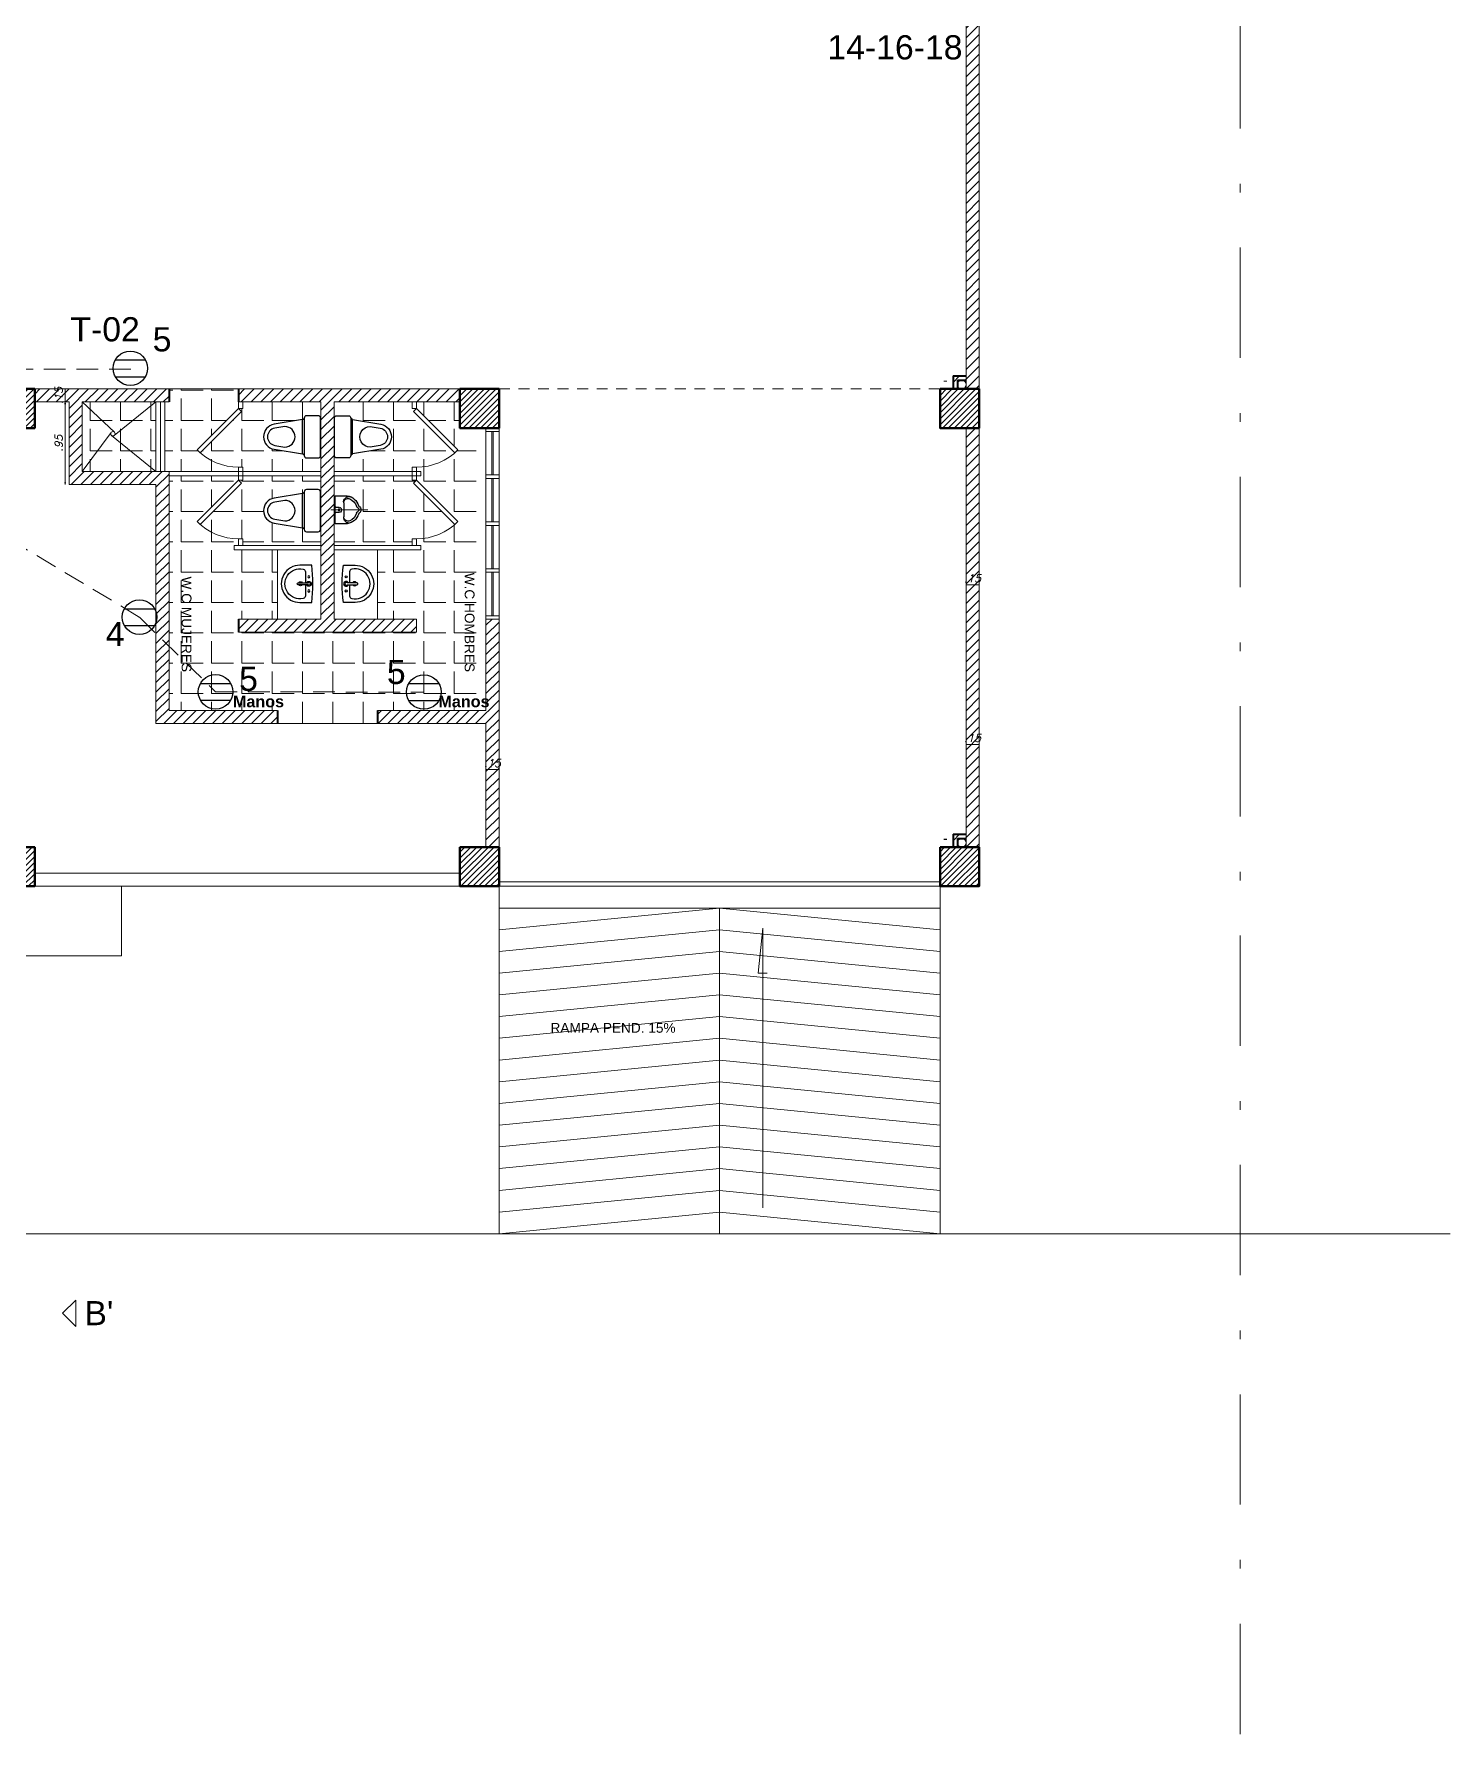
# Model space of a CAD drawing. Header units: millimetres. Extents: x 391 to 679, y 21 to 219.
# Drawn here: x 510.49 to 526.8, y 58.3 to 77.87 of the extents above; entities that cross this region are included whole.
import ezdxf

# ---------------------------------------------------------------- set-up
doc = ezdxf.new("R2010")
doc.units = ezdxf.units.MM
doc.linetypes.add('DASHDOT', pattern=[25.4, 12.7, -6.35, 0, -6.35])
doc.linetypes.add('HIDDEN', pattern=[0.375, 0.25, -0.125])
doc.layers.get('0').update_dxf_attribs({"lineweight": 13})
for name, color, linetype, lineweight in [('A-AREA-IDEN', 7, 'Continuous', 9), ('COTA10', 7, 'Continuous', 13), ('Electrico Convenciones y Notas', 7, 'Continuous', 25), ('Electricos Tomacorrientes', 160, 'Continuous', 25), ('EST', 7, 'Continuous', 50), ('estructura', 7, 'Continuous', 9), ('linderos', 5, 'DASHDOT', 9), ('MUROS', 7, 'Continuous', 40), ('proyeccion arq', 7, 'HIDDEN', 9), ('proyección 5', 7, 'Continuous', 9), ('TEXTO', 251, 'Continuous', 13), ('tuberia por Piso', 1, 'HIDDEN', 9), ('VP', 7, 'Continuous', 25)]:
    doc.layers.add(name, color=color, linetype=linetype, lineweight=lineweight)
doc.layers.add('COTAS', color=254, linetype='Continuous', lineweight=9, true_color=0xbebebe)
doc.styles.add('100 Nota', font='arial.ttf', dxfattribs={"height": 0.15})
doc.styles.add('ARIAL', font='arial.ttf')
doc.styles.add('ITALICC', font='italicc')
doc.styles.add('ROMANS', font='arial.ttf')
doc.styles.get("Standard").update_dxf_attribs({"font": 'arial.ttf'})
doc.dimstyles.new('dim100', dxfattribs={"dimtxt": 10, "dimasz": 0.1, "dimexe": 0.1, "dimexo": 0, "dimgap": 0.1, "dimtad": 1, "dimzin": 4, "dimdsep": 46, "dimtxsty": '100 Nota', "dimblk": 'CLOSEDBLANK', "dimcen": 0.1, "dimclrd": 256, "dimclre": 256, "dimclrt": 256, "dimazin": 1, "dimtfac": 1, "dimtmove": 0, "dimatfit": 2, "dimldrblk": 'CLOSEDBLANK', "dimfxl": 1, "dimlwd": -1, "dimlwe": -1, "dimarcsym": 0})
pattern_1 = [(45, (-1008566.23237, -1041562.61), (-0.0561266007567, 0.0561266007567), [])]

# ---------------------------------------------------------------- blocks, each defined once
blk = doc.blocks.new('*D70')
at = {"transparency": 16777216}
blk.add_line((521.223, 69.691), (521.373, 69.691), dxfattribs=at)
at = {"transparency": 16777216, "insert": (521.298, 69.766), "char_height": 0.09, "attachment_point": 5, "style": 'ITALICC'}
blk.add_mtext('\\A1;.15', dxfattribs=at)
blk = doc.blocks.new('_ClosedBlank')
at = {"layer": 'COTAS', "color": 0, "lineweight": -2}
for p, q in [((-1, 0.17), (0, 0)), ((-1, 0.17), (-1, -0.17)), ((0, 0), (-1, -0.17))]:
    blk.add_line(p, q, dxfattribs=at)
blk = doc.blocks.new('*D233')
at = {"transparency": 16777216}
blk.add_line((521.223, 71.528), (521.373, 71.528), dxfattribs=at)
at = {"transparency": 16777216, "insert": (521.298, 71.603), "char_height": 0.09, "attachment_point": 5, "style": 'ITALICC'}
blk.add_mtext('\\A1;.15', dxfattribs=at)
blk = doc.blocks.new('AGUAMANIL')
at = {"layer": 'VP'}
for points in [[(3316.893, 1064.881), (3317.028, 1064.881, -1.000001), (3317.028, 1064.452), (3316.893, 1064.452, -0.061236)], [(3316.935, 1064.654), (3317.049, 1064.654, 1), (3317.049, 1064.679), (3316.935, 1064.679, 2.21525)]]:
    blk.add_lwpolyline(points, format="xyb", close=True, dxfattribs=at)
for points in [[(3316.965, 1064.654), (3316.965, 1064.529, 0.35341), (3316.991, 1064.497, 1.238082), (3316.991, 1064.836, 0.35341), (3316.965, 1064.805)], [(3316.965, 1064.805), (3316.965, 1064.679, 0.35341)]]:
    blk.add_lwpolyline(points, format="xyb", dxfattribs=at)
for centre in [(3316.925, 1064.748), (3316.925, 1064.585)]:
    blk.add_circle(centre, 0.0122, dxfattribs=at)
for centre, radius, start, end in [((3316.925, 1064.667), 0.0285, 25.3769, 334.6231), ((3317.022, 1064.667), 0.0244, 30, 150), ((3317.022, 1064.667), 0.0244, 210, 330)]:
    blk.add_arc(centre, radius, start, end, dxfattribs=at)
blk = doc.blocks.new('CAGAD')
at = {"layer": 'VP'}
for points in [[(1141.814, 375.795), (1141.383, 375.795, -0.414214), (1141.356, 375.822), (1141.356, 375.957, -0.414214), (1141.383, 375.984), (1141.814, 375.984, -0.414214), (1141.841, 375.957), (1141.841, 375.822, -0.414214)], [(1141.796, 375.776), (1141.742, 375.449, -0.848378), (1141.455, 375.449), (1141.401, 375.776)], [(1141.5, 375.456), (1141.48, 375.572, -1), (1141.716, 375.572), (1141.697, 375.456, -0.846154)]]:
    blk.add_lwpolyline(points, format="xyb", close=True, dxfattribs=at)
blk.add_lwpolyline([(1141.796, 375.776), (1141.81, 375.795), (1141.387, 375.795), (1141.401, 375.776)], close=True, dxfattribs=at)
blk = doc.blocks.new('*D72')
at = {"transparency": 16777216}
blk.add_line((510.85, 72.708), (510.85, 73.608), dxfattribs=at)
at = {"transparency": 16777216, "xscale": 0.025, "yscale": 0.025, "zscale": 0.025}
for p, rotation in [((510.85, 73.633), 90), ((510.85, 72.683), 270)]:
    blk.add_blockref('_ClosedBlank', p, dxfattribs=dict(at, rotation=rotation))
at = {"transparency": 16777216, "insert": (510.775, 73.158), "char_height": 0.09, "attachment_point": 5, "rotation": 90, "style": 'ITALICC'}
blk.add_mtext('\\A1;.95', dxfattribs=at)
blk = doc.blocks.new('URI')
at = {"layer": 'COTA10'}
blk.add_line((1009067.776, 1041632.77), (1009067.777, 1041633.195), dxfattribs=at)
at = {"layer": 'VP'}
for p, q in [((1009067.618, 1041633.146), (1009067.617, 1041633.006)), ((1009067.937, 1041633.144), (1009067.618, 1041633.146)), ((1009067.697, 1041633.046), (1009067.857, 1041633.045)), ((1009067.748, 1041633.136), (1009067.747, 1041633.101)), ((1009067.807, 1041633.1), (1009067.808, 1041633.135)), ((1009067.937, 1041633.004), (1009067.937, 1041633.144))]:
    blk.add_line(p, q, dxfattribs=at)
blk.add_circle((1009067.777, 1041633.1), 0.01, dxfattribs=at)
for centre, radius, start, end in [((1009067.688, 1041632.984), 0.0629, 81.5293, 192.6977), ((1009067.696, 1041632.996), 0.0497, 89.1468, 203.1435), ((1009067.738, 1041633.136), 0.01, 359.6967, 89.6967), ((1009067.777, 1041633.1), 0.03, 179.6967, 359.6967), ((1009067.818, 1041633.135), 0.01, 89.6967, 179.6967), ((1009067.866, 1041632.983), 0.0629, 346.6957, 97.8641), ((1009067.857, 1041632.995), 0.05, 336.7998, 89.6967), ((1009067.777, 1041633.029), 0.162, 188.1412, 252.7645), ((1009067.777, 1041633.029), 0.136, 202.4849, 252.8732), ((1009067.725, 1041632.86), 0.015, 29.7943, 72.7645), ((1009067.725, 1041632.86), 0.04, 29.7943, 72.7645), ((1009067.776, 1041632.89), 0.0445, 209.7943, 329.5991), ((1009067.776, 1041632.89), 0.0194, 209.6429, 330.3571), ((1009067.828, 1041632.859), 0.0407, 106.8061, 148.8703), ((1009067.828, 1041632.86), 0.015, 106.6289, 149.5991), ((1009067.777, 1041633.029), 0.137, 286.584, 336.8447), ((1009067.777, 1041633.029), 0.162, 286.6289, 351.2522)]:
    blk.add_arc(centre, radius, start, end, dxfattribs=at)
blk = doc.blocks.new('*D239')
at = {"transparency": 16777216}
blk.add_line((510.85, 73.633), (510.85, 73.783), dxfattribs=at)
at = {"transparency": 16777216, "insert": (510.775, 73.708), "char_height": 0.09, "attachment_point": 5, "rotation": 90, "style": 'ITALICC'}
blk.add_mtext('\\A1;.15', dxfattribs=at)
blk = doc.blocks.new('*D241')
at = {"transparency": 16777216}
blk.add_line((515.695, 69.401), (515.845, 69.401), dxfattribs=at)
at = {"transparency": 16777216, "insert": (515.77, 69.476), "char_height": 0.09, "attachment_point": 5, "style": 'ITALICC'}
blk.add_mtext('\\A1;.15', dxfattribs=at)
blk = doc.blocks.new('TUG')
at = {"layer": 'Electricos Tomacorrientes'}
for p, q in [((44.135, 29.616), (44.319, 29.616)), ((44.318, 29.512), (44.135, 29.512))]:
    blk.add_line(p, q, dxfattribs=at)
blk.add_circle((44.227, 29.565), 0.105, dxfattribs=at)

msp = doc.modelspace()

# ---------------------------------------------------------------- hatches: boundary and pattern name
h = msp.add_hatch()
h.set_pattern_fill('LINE', color=256, scale=0.015, angle=45)
h.set_pattern_definition([(45, (-1008566.232372, -1041562.61), (-0.033675960454, 0.033675960454), [])])
h.paths.add_polyline_path([(493.2773, 95.4578), (493.2773, 95.0078), (493.7273, 95.0078), (493.7273, 95.4578)])
h.paths.add_polyline_path([(493.2773, 90.2828), (493.2773, 89.8328), (493.7273, 89.8328), (493.7273, 90.2828)])
h.paths.add_polyline_path([(498.8053, 95.4578), (498.8053, 95.0078), (499.2553, 95.0078), (499.2553, 95.4578)])
h.paths.add_polyline_path([(504.1523, 95.4578), (504.1523, 95.0078), (504.6023, 95.0078), (504.6023, 95.4578)])
h.paths.add_polyline_path([(510.0483, 95.4578), (510.0483, 95.0078), (510.4983, 95.0078), (510.4983, 95.4578)])
h.paths.add_polyline_path([(515.9233, 95.4578), (515.9233, 95.0078), (516.3733, 95.0078), (516.3733, 95.4578)])
h.paths.add_polyline_path([(520.9233, 95.4578), (520.9233, 95.0078), (521.3733, 95.0078), (521.3733, 95.4578)])
h.paths.add_polyline_path([(520.9233, 90.2828), (520.9233, 89.8328), (521.3733, 89.8328), (521.3733, 90.2828)])
h.paths.add_polyline_path([(520.9233, 84.7828), (520.9233, 84.3328), (521.3733, 84.3328), (521.3733, 84.7828)])
h.paths.add_polyline_path([(520.9233, 79.2828), (520.9233, 78.8328), (521.3733, 78.8328), (521.3733, 79.2828)])
h.paths.add_polyline_path([(520.9233, 73.7828), (520.9233, 73.3328), (521.3733, 73.3328), (521.3733, 73.7828)])
h.paths.add_polyline_path([(520.9233, 68.5078), (520.9233, 68.0578), (521.3733, 68.0578), (521.3733, 68.5078)])
h.paths.add_polyline_path([(515.3953, 68.5078), (515.3953, 68.0578), (515.8453, 68.0578), (515.8453, 68.5078)])
h.paths.add_polyline_path([(510.0483, 68.5078), (510.0483, 68.0578), (510.4983, 68.0578), (510.4983, 68.5078)])
h.paths.add_polyline_path([(515.3953, 73.7828), (515.3953, 73.3328), (515.8453, 73.3328), (515.8453, 73.7828)])
h.paths.add_polyline_path([(510.0483, 73.7828), (510.0483, 73.3328), (510.4983, 73.3328), (510.4983, 73.7828)])
h.paths.add_polyline_path([(504.1523, 73.7828), (504.1523, 73.3328), (504.6023, 73.3328), (504.6023, 73.7828)])
h.paths.add_polyline_path([(504.6023, 68.5078), (504.1523, 68.5078), (504.1523, 68.0578), (504.6023, 68.0578)])
h.paths.add_polyline_path([(498.8053, 68.5078), (498.8053, 68.0578), (499.2553, 68.0578), (499.2553, 68.5078)])
h.paths.add_polyline_path([(498.8053, 73.7828), (498.8053, 73.3328), (499.2553, 73.3328), (499.2553, 73.7828)])
h.paths.add_polyline_path([(493.2773, 73.7828), (493.2773, 73.3328), (493.7273, 73.3328), (493.7273, 73.7828)])
h.paths.add_polyline_path([(493.2773, 68.5078), (493.2773, 68.0578), (493.7273, 68.0578), (493.7273, 68.5078)])
h.paths.add_polyline_path([(493.2773, 79.2828), (493.2773, 78.8328), (493.7273, 78.8328), (493.7273, 79.2828)])
h.paths.add_polyline_path([(493.2773, 84.7828), (493.2773, 84.3328), (493.7273, 84.3328), (493.7273, 84.7828)])
h = msp.add_hatch()
h.set_pattern_fill('LINE', color=256, scale=0.025, angle=45)
h.set_pattern_definition(pattern_1)
h.paths.add_polyline_path([(521.1233, 95.0078), (521.0733, 95.0078), (521.0733, 94.8578), (521.1483, 94.8578), (521.1483, 94.9078), (521.1233, 94.9078)])
h.paths.add_polyline_path([(521.2233, 94.9078), (521.1483, 94.9078), (521.1483, 94.8578), (521.2233, 94.8578)])
h.paths.add_polyline_path([(521.3733, 95.0078), (521.2233, 95.0078), (521.2233, 90.2828), (521.3733, 90.2828)])
h.paths.add_polyline_path([(521.1233, 90.3828), (521.1483, 90.3828), (521.1483, 90.4328), (521.0733, 90.4328), (521.0733, 90.2828), (521.1233, 90.2828)])
h.paths.add_polyline_path([(521.2233, 90.4328), (521.1483, 90.4328), (521.1483, 90.3828), (521.2233, 90.3828)])
h.paths.add_polyline_path([(521.3733, 89.8328), (521.2233, 89.8328), (521.2233, 84.7828), (521.3733, 84.7828)])
h.paths.add_polyline_path([(521.1233, 84.8828), (521.1483, 84.8828), (521.1483, 84.9328), (521.0733, 84.9328), (521.0733, 84.7828), (521.1233, 84.7828)])
h.paths.add_polyline_path([(521.2233, 84.9328), (521.1483, 84.9328), (521.1483, 84.8828), (521.2233, 84.8828)])
h.paths.add_polyline_path([(521.3733, 84.3328), (521.2233, 84.3328), (521.2233, 79.2828), (521.3733, 79.2828)])
h.paths.add_polyline_path([(521.1483, 79.4328), (521.0733, 79.4328), (521.0733, 79.2828), (521.1233, 79.2828), (521.1233, 79.3828), (521.1483, 79.3828)])
h.paths.add_polyline_path([(521.2233, 79.4328), (521.1483, 79.4328), (521.1483, 79.3828), (521.2233, 79.3828)])
h.paths.add_polyline_path([(521.3733, 78.8328), (521.2233, 78.8328), (521.2233, 73.7828), (521.3733, 73.7828)])
h.paths.add_polyline_path([(521.1483, 73.9328), (521.0733, 73.9328), (521.0733, 73.7828), (521.1233, 73.7828), (521.1233, 73.8828), (521.1483, 73.8828)])
h.paths.add_polyline_path([(521.2233, 73.9328), (521.1483, 73.9328), (521.1483, 73.8828), (521.2233, 73.8828)])
h.paths.add_polyline_path([(521.3733, 73.3328), (521.2233, 73.3328), (521.2233, 69.0812), (521.3733, 69.0812)])
h.paths.add_polyline_path([(521.3733, 69.0812), (521.2233, 69.0812), (521.2233, 68.5078), (521.3733, 68.5078)])
h.paths.add_polyline_path([(521.2233, 68.6578), (521.1483, 68.6578), (521.1483, 68.6078), (521.2233, 68.6078)])
h.paths.add_polyline_path([(521.1483, 68.6578), (521.0733, 68.6578), (521.0733, 68.5078), (521.1233, 68.5078), (521.1233, 68.6078), (521.1483, 68.6078)])
h = msp.add_hatch()
h.set_pattern_fill('LINE', color=256, scale=0.025, angle=45)
h.set_pattern_definition(pattern_1)
h.paths.add_polyline_path([(498.9553, 73.3328), (498.8053, 73.3328), (498.8053, 68.5078), (498.9553, 68.5078)])
h.paths.add_polyline_path([(504.1523, 73.7828), (499.2553, 73.7828), (499.2553, 73.6328), (504.1523, 73.6328)])
h.paths.add_polyline_path([(510.0483, 73.7828), (504.6023, 73.7828), (504.6023, 73.6328), (510.0483, 73.6328)])
h.paths.add_polyline_path([(515.8453, 71.1328), (515.6953, 71.1328), (515.6953, 70.0828), (515.6203, 70.0828), (515.6203, 69.9328), (515.6953, 69.9328), (515.6953, 68.5078), (515.8453, 68.5078)])
h.paths.add_polyline_path([(515.6203, 70.0828), (514.4453, 70.0828), (514.4453, 69.9328), (515.6203, 69.9328)])
h.paths.add_polyline_path([(512.0453, 72.8328), (511.0453, 72.8328), (511.0453, 73.5578), (510.8953, 73.5578), (510.8953, 72.6828), (511.8953, 72.6828), (511.8953, 69.9328), (513.2953, 69.9328), (513.2953, 70.0828), (512.0453, 70.0828)])
h.paths.add_polyline_path([(512.0453, 73.7828), (510.4983, 73.7828), (510.4983, 73.6328), (510.8953, 73.6328), (510.8953, 73.5578), (511.0453, 73.5578), (511.0453, 73.6328), (512.0453, 73.6328)])
h.paths.add_polyline_path([(515.3953, 73.7828), (512.8453, 73.7828), (512.8453, 73.6328), (513.7953, 73.6328), (513.7953, 73.5578), (513.9453, 73.5578), (513.9453, 73.6328), (515.3953, 73.6328)])
h.paths.add_polyline_path([(513.9453, 73.5578), (513.7953, 73.5578), (513.7953, 71.1328), (512.8453, 71.1328), (512.8453, 70.9828), (514.8953, 70.9828), (514.8953, 71.1328), (513.9453, 71.1328)])
h.paths.add_polyline_path([(513.7428, 71.5353), (513.9978, 71.5353), (513.9978, 71.6703), (513.7428, 71.6703)], flags=25)
h.paths.add_polyline_path([(514.9899, 70.9303), (514.9899, 71.1853), (514.8549, 71.1853), (514.8549, 70.9303)], flags=9)
h = msp.add_hatch()
h.set_pattern_fill('ANGLE', color=256, scale=0.05)
h.set_pattern_definition([(0, (-1008566.76037, -1041562.61), (0, 0.34925), [0.254, -0.09525]), (90, (-1008566.76037, -1041562.61), (-0.34925, 2e-17), [0.254, -0.09525])])
h.paths.add_polyline_path([(515.6203, 73.3328), (515.3953, 73.3328), (515.3953, 73.5578), (514.8953, 73.5578), (515.3726, 73.0805, -0.1989124), (514.8953, 72.8828), (514.8953, 72.8328), (514.9453, 72.8328), (514.9453, 72.7828), (514.8953, 72.7828), (514.8953, 72.7328), (515.3726, 72.2555, -0.1989124), (514.8953, 72.0578), (514.8953, 71.9828), (514.9453, 71.9828), (514.9453, 71.9328), (514.4453, 71.9328), (514.4453, 71.1328), (514.8953, 71.1328), (514.8953, 70.9828), (512.8453, 70.9828), (512.8453, 71.1328), (513.2953, 71.1328), (513.2953, 71.9328), (512.7953, 71.9328), (512.7953, 71.9828), (512.8453, 71.9828), (512.8453, 72.0578, -0.1989124), (512.368, 72.2555), (512.8453, 72.7328), (512.8453, 72.7828), (512.0453, 72.7828), (512.0453, 70.0828), (513.2953, 70.0828), (513.2953, 69.9328), (514.4453, 69.9328), (514.4453, 70.0828), (515.6203, 70.0828)])
h.paths.add_polyline_path([(512.368, 73.0805), (512.8453, 73.5578), (511.9953, 73.5578), (511.9953, 72.8328), (512.0453, 72.8328), (512.8453, 72.8328), (512.8453, 72.8828, -0.1989124)])
h.paths.add_polyline_path([(512.8453, 73.7828), (512.0453, 73.7828), (512.0453, 73.6328), (511.9953, 73.6328), (511.9953, 73.5578), (512.8453, 73.5578), (512.8453, 73.6328)])
h.paths.add_polyline_path([(511.8953, 73.6328), (511.0453, 73.6328), (511.1254, 73.5578), (511.8015, 73.5578)])
h.paths.add_polyline_path([(511.8015, 73.5578), (511.1254, 73.5578), (511.4156, 73.2858, -0.2073446), (511.4235, 73.2676, -0.2279153), (511.4141, 73.248)])
h.paths.add_polyline_path([(511.1254, 73.5578), (511.0453, 73.5578), (511.0453, 72.8328), (511.3784, 73.2824, -0.4484556), (511.4156, 73.2858)])
h.paths.add_polyline_path([(511.0453, 73.6328), (511.0453, 73.5578), (511.1254, 73.5578)], flags=17)
h.paths.add_polyline_path([(511.8953, 73.6328), (511.8015, 73.5578), (511.8953, 73.5578)], flags=17)
h.paths.add_polyline_path([(511.8953, 73.5578), (511.8015, 73.5578), (511.4141, 73.248, -0.3524474), (511.3827, 73.2481), (511.8953, 72.8328)])
h.paths.add_polyline_path([(511.3827, 73.2481, -0.2262009), (511.3735, 73.2676, -0.1607451), (511.3784, 73.2824), (511.0453, 72.8328), (511.8953, 72.8328)])
h.paths.add_polyline_path([(513.2555, 73.3756), (513.5834, 73.4298), (513.6015, 73.4434), (513.6015, 73.4475, -0.4142136), (513.6288, 73.4747), (513.7635, 73.4747, -0.4142136), (513.7908, 73.4475), (513.7935, 73.5578), (512.8453, 73.5578), (512.8807, 73.5224), (512.4047, 73.0465, 0.1797121), (512.8453, 72.8828), (512.8953, 72.8828), (512.8953, 72.8328), (513.7953, 72.8328), (513.7908, 73.0171, -0.4142136), (513.7635, 72.9898), (513.6288, 72.9898, -0.4142136), (513.6015, 73.0171), (513.6015, 73.0211), (513.5834, 73.0348), (513.2555, 73.0889, -0.8483782)], flags=17)
h.paths.add_polyline_path([(513.7953, 73.6328), (512.8953, 73.6328), (512.8953, 73.5578), (513.7953, 73.5578)])
h.paths.add_polyline_path([(514.8453, 73.6328), (513.9453, 73.6328), (513.9453, 73.5578), (514.8453, 73.5578)])
h.paths.add_polyline_path([(514.86, 73.5224), (514.8953, 73.5578), (514.8453, 73.5578), (513.9453, 73.5578), (513.9499, 73.4475, -0.4142136), (513.9771, 73.4747), (514.1119, 73.4747, -0.4142136), (514.1391, 73.4475), (514.1391, 73.4434), (514.1573, 73.4298), (514.4852, 73.3756, -0.8483782), (514.4852, 73.0889), (514.1573, 73.0348), (514.1391, 73.0211), (514.1391, 73.0171, -0.4142136), (514.1119, 72.9898), (513.9771, 72.9898, -0.4142136), (513.9499, 73.0171), (513.9495, 72.8328), (514.8453, 72.8328), (514.8453, 72.8828), (514.8953, 72.8828, 0.1797121), (515.336, 73.0465)])
h.paths.add_polyline_path([(514.86, 72.6974), (514.8953, 72.7328), (514.8453, 72.7328), (514.8453, 72.7828), (513.9453, 72.7828), (513.9453, 72.3921), (513.9576, 72.3921), (513.9567, 72.5513), (514.0967, 72.552, -0.2896911), (514.2283, 72.4398, 0.1897212), (514.2352, 72.4313, -0.5762153), (514.2356, 72.3543, 0.1897212), (514.2288, 72.3456, -0.2896911), (514.0984, 72.232), (513.9584, 72.232), (513.9576, 72.3921), (513.9453, 72.3921), (513.9453, 71.9828), (514.8453, 71.9828), (514.8453, 72.0578), (514.8953, 72.0578, 0.1797121), (515.336, 72.2215)], flags=17)
h.paths.add_polyline_path([(513.5834, 72.1848), (513.2555, 72.2389, -0.8483782), (513.2555, 72.5256), (513.5834, 72.5798), (513.6015, 72.5934), (513.6015, 72.5975, -0.4142136), (513.6288, 72.6247), (513.7635, 72.6247, -0.4142136), (513.7908, 72.5975), (513.7916, 72.7828), (512.8953, 72.7828), (512.8953, 72.7328), (512.8453, 72.7328), (512.8807, 72.6974), (512.4047, 72.2215, 0.1797121), (512.8453, 72.0578), (512.8953, 72.0578), (512.8953, 71.9828), (513.7953, 71.9828), (513.7908, 72.1671, -0.4142136), (513.7635, 72.1398), (513.6288, 72.1398, -0.4142136), (513.6015, 72.1671), (513.6015, 72.1711)], flags=17)
h.paths.add_polyline_path([(515.3953, 73.6328), (514.8953, 73.6328), (514.8953, 73.5578), (515.3953, 73.5578)])
h.paths.add_polyline_path([(512.7564, 71.5353), (513.0843, 71.5353), (513.0843, 71.6703), (512.7564, 71.6703)], flags=24)
h.paths.add_polyline_path([(511.8428, 71.5353), (512.0978, 71.5353), (512.0978, 71.6703), (511.8428, 71.6703)], flags=9)
h.paths.add_polyline_path([(514.9899, 70.9303), (514.9899, 71.1853), (514.8549, 71.1853), (514.8549, 70.9303)], flags=24)
h.paths.add_polyline_path([(514.9899, 71.4074), (514.9899, 71.6582), (514.8549, 71.6582), (514.8549, 71.4074)], flags=24)
h.paths.add_polyline_path([(514.9899, 71.8303), (514.9899, 72.0853), (514.8549, 72.0853), (514.8549, 71.8303)], flags=24)
h.paths.add_polyline_path([(514.9899, 72.6803), (514.9899, 72.9353), (514.8549, 72.9353), (514.8549, 72.6803)], flags=24)
h.paths.add_polyline_path([(514.9899, 69.8803), (514.9899, 70.1353), (514.8549, 70.1353), (514.8549, 69.8803)], flags=9)
h.paths.add_polyline_path([(514.9899, 70.4074), (514.9899, 70.6582), (514.8549, 70.6582), (514.8549, 70.4074)], flags=24)
h.paths.add_polyline_path([(514.9064, 71.5403), (515.2343, 71.5403), (515.2343, 71.6753), (514.9064, 71.6753)], flags=24)
h.paths.add_polyline_path([(515.3869, 71.6877), (515.3869, 70.4877), (515.6187, 70.4877), (515.6187, 71.6877)], flags=24)
h.paths.add_polyline_path([(512.1276, 71.644), (512.1276, 70.4877), (512.3595, 70.4877), (512.3595, 71.644)], flags=24)
h.paths.add_polyline_path([(514.9899, 73.1074), (514.9899, 73.3582), (514.8549, 73.3582), (514.8549, 73.1074)], flags=24)
h.paths.add_polyline_path([(514.9899, 72.2574), (514.9899, 72.5082), (514.8549, 72.5082), (514.8549, 72.2574)], flags=24)

# ---------------------------------------------------------------- linework, layer by layer
for p, q in [((521.3733, 68.5078), (521.3733, 95.4578)), ((521.2233, 73.7828), (521.2233, 78.8328)), ((510.4983, 73.7828), (512.046, 73.7828)), ((512.8453, 73.7828), (512.0453, 73.7828)), ((512.8453, 73.7828), (515.3953, 73.7828)), ((510.4983, 73.6328), (510.8953, 73.6328)), ((510.8953, 73.6328), (510.8953, 72.6828)), ((511.0453, 73.6328), (511.0453, 72.8328)), ((512.0453, 73.6328), (511.0453, 73.6328)), ((511.0453, 73.6328), (511.4156, 73.2858)), ((511.8953, 73.6328), (511.4141, 73.248)), ((512.8453, 73.6328), (513.7953, 73.6328)), ((513.7953, 73.6328), (513.7953, 71.1328)), ((513.9453, 73.6328), (515.3953, 73.6328)), ((513.9453, 73.6328), (513.9453, 71.1328)), ((511.0453, 72.8328), (511.3784, 73.2824)), ((511.8953, 72.8328), (511.3827, 73.2481)), ((521.2233, 68.5078), (521.2233, 73.3328)), ((512.0453, 72.8328), (511.0453, 72.8328)), ((512.0453, 72.8328), (512.0453, 70.0828)), ((511.8953, 72.6828), (510.8953, 72.6828)), ((511.8953, 72.6828), (511.8953, 69.9328)), ((513.7953, 71.1328), (512.8453, 71.1328)), ((514.8953, 71.1328), (513.9453, 71.1328)), ((514.8953, 71.1328), (514.8953, 70.9828)), ((515.6953, 71.1728), (515.8453, 71.1728)), ((515.6953, 70.0828), (515.6953, 71.1328)), ((515.6953, 71.1328), (515.8453, 71.1328)), ((515.8453, 68.5078), (515.8453, 71.1328)), ((514.8953, 70.9828), (512.8453, 70.9828)), ((513.2953, 70.0828), (512.0453, 70.0828)), ((515.6953, 70.0828), (514.4453, 70.0828)), ((513.2953, 69.9328), (511.8953, 69.9328)), ((513.2953, 69.9328), (514.4453, 69.9328)), ((515.6953, 69.9328), (514.4453, 69.9328)), ((515.6953, 68.5078), (515.6953, 69.9328)), ((518.3843, 67.8078), (518.3843, 64.0578)), ((518.8846, 67.5747), (518.8289, 67.0585)), ((518.8846, 64.356), (518.8846, 67.5747)), ((518.8289, 67.0585), (518.9331, 67.0585))]:
    msp.add_line(p, q)
at = {"flags": 128}
for points in [[(515.8464, 67.5579), (518.3854, 67.8079), (520.9244, 67.5579)], [(515.8464, 67.3079), (518.3854, 67.5579), (520.9244, 67.3079)], [(515.8464, 67.0579), (518.3854, 67.3079), (520.9244, 67.0579)], [(515.8464, 66.8079), (518.3854, 67.0579), (520.9244, 66.8079)], [(515.8464, 66.5579), (518.3854, 66.8079), (520.9244, 66.5579)], [(515.8453, 66.3078), (518.3843, 66.5578), (520.9233, 66.3078)], [(515.8453, 66.0578), (518.3843, 66.3078), (520.9233, 66.0578)], [(515.8453, 65.8078), (518.3843, 66.0578), (520.9233, 65.8078)], [(515.8453, 65.5578), (518.3843, 65.8078), (520.9233, 65.5578)], [(515.8453, 65.3078), (518.3843, 65.5578), (520.9233, 65.3078)], [(515.8453, 65.0578), (518.3843, 65.3078), (520.9233, 65.0578)], [(515.8453, 64.8078), (518.3843, 65.0578), (520.9233, 64.8078)], [(515.8453, 64.5578), (518.3843, 64.8078), (520.9233, 64.5578)], [(515.8453, 64.3078), (518.3843, 64.5578), (520.9233, 64.3078)], [(515.8453, 64.3078), (518.3843, 64.5578), (520.9233, 64.3078)], [(515.8453, 64.0578), (518.3843, 64.3078), (520.9233, 64.0578)], [(515.8453, 64.0578), (518.3843, 64.3078), (520.9233, 64.0578)]]:
    msp.add_lwpolyline(points, dxfattribs=at)
msp.add_circle((511.3985, 73.2676), 0.025)
at = {"layer": 'A-AREA-IDEN'}
for p, q in [((511.8953, 73.6328), (511.8953, 72.8328)), ((511.9453, 73.6328), (511.9453, 72.8328)), ((511.9953, 73.6328), (511.9953, 72.8328)), ((512.8453, 73.6328), (512.8453, 73.5578)), ((512.8953, 73.6328), (512.8953, 73.5578)), ((514.8453, 73.6328), (514.8453, 73.5578)), ((514.8953, 73.6328), (514.8953, 73.5578)), ((512.8453, 73.5578), (512.368, 73.0805)), ((512.8807, 73.5224), (512.4047, 73.0465)), ((512.8953, 73.5578), (512.8453, 73.5578)), ((512.8807, 73.5224), (512.8453, 73.5578)), ((514.8453, 73.5578), (514.8953, 73.5578)), ((514.86, 73.5224), (514.8953, 73.5578)), ((514.86, 73.5224), (515.336, 73.0465)), ((514.8953, 73.5578), (515.3726, 73.0805)), ((515.6953, 71.1328), (515.6953, 73.3328)), ((515.7628, 72.7928), (515.7628, 73.2928)), ((515.7778, 73.2928), (515.7778, 72.7928)), ((515.8453, 73.3328), (515.8453, 71.1328)), ((512.4047, 73.0465), (512.3693, 73.0818)), ((515.336, 73.0465), (515.3713, 73.0818)), ((513.7953, 72.8328), (512.0453, 72.8328)), ((512.8953, 72.8828), (512.8453, 72.8828)), ((512.8453, 72.8828), (512.8453, 72.7328)), ((512.8953, 72.8828), (512.8953, 72.7328)), ((514.9453, 72.8328), (513.9453, 72.8328)), ((514.8453, 72.8828), (514.8953, 72.8828)), ((514.8453, 72.8828), (514.8453, 72.7328)), ((514.8953, 72.8828), (514.8953, 72.7328)), ((514.9453, 72.8328), (514.9453, 72.7828)), ((513.7953, 72.7828), (512.0453, 72.7828)), ((512.8453, 72.7328), (512.368, 72.2555)), ((512.8807, 72.6974), (512.4047, 72.2215)), ((512.8953, 72.7328), (512.8453, 72.7328)), ((512.8807, 72.6974), (512.8453, 72.7328)), ((514.9453, 72.7828), (513.9453, 72.7828)), ((514.8453, 72.7328), (514.8953, 72.7328)), ((514.86, 72.6974), (514.8953, 72.7328)), ((514.86, 72.6974), (515.336, 72.2215)), ((514.8953, 72.7328), (515.3726, 72.2555)), ((515.7628, 72.2528), (515.7628, 72.7528)), ((515.7778, 72.7528), (515.7778, 72.2528)), ((512.4047, 72.2215), (512.3693, 72.2568)), ((515.336, 72.2215), (515.3713, 72.2568)), ((515.6953, 72.2528), (515.8453, 72.2528)), ((515.6953, 72.2128), (515.8453, 72.2128)), ((515.7628, 71.7128), (515.7628, 72.2128)), ((515.7778, 72.2128), (515.7778, 71.7128)), ((512.8953, 72.0578), (512.8453, 72.0578)), ((512.8453, 72.0578), (512.8453, 71.9828)), ((512.8953, 72.0578), (512.8953, 71.9828)), ((514.8453, 72.0578), (514.8953, 72.0578)), ((514.8453, 72.0578), (514.8453, 71.9828)), ((514.8953, 72.0578), (514.8953, 71.9828)), ((512.7953, 71.9828), (512.7953, 71.9328)), ((513.7953, 71.9828), (512.7953, 71.9828)), ((513.7953, 71.9328), (512.7953, 71.9328)), ((513.2953, 71.9328), (513.2953, 71.1328)), ((514.9453, 71.9828), (513.9453, 71.9828)), ((514.9453, 71.9328), (513.9453, 71.9328)), ((514.4453, 71.9328), (514.4453, 71.1328)), ((514.9453, 71.9828), (514.9453, 71.9328)), ((515.6953, 71.7128), (515.8453, 71.7128)), ((515.6953, 71.6728), (515.8453, 71.6728)), ((515.7628, 71.1728), (515.7628, 71.6728)), ((515.7778, 71.6728), (515.7778, 71.1728)), ((510.4983, 68.2078), (515.3953, 68.2078)), ((515.8453, 68.1078), (520.9233, 68.1078)), ((510.4983, 68.0578), (515.3953, 68.0578)), ((511.4983, 67.2578), (511.4983, 68.0578)), ((515.8453, 68.0578), (520.9233, 68.0578)), ((515.8453, 64.0578), (515.8453, 68.0578)), ((520.9233, 64.0578), (520.9233, 68.0578)), ((515.8453, 67.8078), (520.9233, 67.8078)), ((510.0483, 67.2578), (511.4983, 67.2578))]:
    msp.add_line(p, q, dxfattribs=at)
for points in [[(515.6953, 73.2928), (515.8453, 73.2928)], [(515.6953, 72.7928), (515.8453, 72.7928)], [(515.6953, 72.7528), (515.8453, 72.7528)]]:
    msp.add_lwpolyline(points, dxfattribs=at)
for centre in [(521.1733, 73.8328), (521.1733, 68.5578)]:
    msp.add_circle(centre, 0.05, dxfattribs=at)
for centre, start, end in [((512.8453, 73.5578), 225, 270), ((514.8953, 73.5578), 270, 315), ((512.8453, 72.7328), 225, 270), ((514.8953, 72.7328), 270, 315)]:
    msp.add_arc(centre, 0.675, start, end, dxfattribs=at)
at = {"layer": 'EST'}
for points in [[(510.0483, 73.7828), (510.0483, 73.3328), (510.4983, 73.3328), (510.4983, 73.7828), (510.0483, 73.7828)], [(515.3953, 73.7828), (515.3953, 73.3328), (515.8453, 73.3328), (515.8453, 73.7828), (515.3953, 73.7828)], [(520.9233, 73.7828), (520.9233, 73.3328), (521.3733, 73.3328), (521.3733, 73.7828), (520.9233, 73.7828)], [(510.0483, 68.5078), (510.0483, 68.0578), (510.4983, 68.0578), (510.4983, 68.5078), (510.0483, 68.5078)], [(515.3953, 68.5078), (515.3953, 68.0578), (515.8453, 68.0578), (515.8453, 68.5078), (515.3953, 68.5078)], [(520.9233, 68.5078), (520.9233, 68.0578), (521.3733, 68.0578), (521.3733, 68.5078), (520.9233, 68.5078)]]:
    msp.add_lwpolyline(points, dxfattribs=at)
at = {"layer": 'estructura'}
msp.add_lwpolyline([(510.9707, 63.2948), (510.8184, 63.1425), (510.9707, 62.9903), (510.9707, 63.2948)], dxfattribs=at)
at = {"layer": 'linderos', "ltscale": 0.1}
msp.add_lwpolyline([(524.3804, 58.2997), (524.3804, 102.8017), (490.2844, 103.7752), (490.2844, 58.2997)], dxfattribs=at)
at = {"layer": 'MUROS', "ltscale": 5}
for p, q in [((512.0453, 73.7828), (512.0453, 73.6328)), ((512.8453, 73.7828), (512.8453, 73.6328)), ((521.0733, 73.9328), (521.2233, 73.9328)), ((521.0733, 73.9328), (521.0733, 73.7828)), ((521.1233, 73.8828), (521.2233, 73.8828)), ((521.1233, 73.8828), (521.1233, 73.7828)), ((512.8453, 71.1328), (512.8453, 70.9828)), ((513.2953, 70.0828), (513.2953, 69.9328)), ((514.4453, 70.0828), (514.4453, 69.9328)), ((521.0733, 68.6578), (521.2233, 68.6578)), ((521.0733, 68.6578), (521.0733, 68.5078)), ((521.1233, 68.6078), (521.2233, 68.6078)), ((521.1233, 68.6078), (521.1233, 68.5078))]:
    msp.add_line(p, q, dxfattribs=at)
at = {"layer": 'proyeccion arq', "ltscale": 0.5}
msp.add_line((515.8453, 73.7828), (520.9233, 73.7828), dxfattribs=at)
at = {"layer": 'proyección 5', "flags": 128}
msp.add_lwpolyline([(487.9597, 64.0578), (526.796, 64.0578)], dxfattribs=at)
at = {"layer": 'tuberia por Piso'}
msp.add_line((511.6048, 74.0103), (501.6536, 74.0103), dxfattribs=at)
msp.add_lwpolyline([(499.1869, 68.9321), (499.1461, 73.3328), (503.1239, 73.4075), (507.9511, 73.4075), (511.7042, 71.1562), (512.5806, 70.2959), (514.9791, 70.2935)], dxfattribs=at)

# ---------------------------------------------------------------- block references
at = {"xscale": -1}
for name, p, rotation in [('CAGAD', (137.8069, -1068.3661), 270), ('CAGAD', (137.8069, -1069.2161), 270), ('URI', (1042147.1029, 1009140.1688), 90)]:
    msp.add_blockref(name, p, dxfattribs=dict(at, rotation=rotation))
at = {"rotation": 90.00000001006808}
msp.add_blockref('CAGAD', (889.9338, -1068.3661), dxfattribs=at)
at = {"layer": 'COTAS', "xscale": -1}
msp.add_blockref('AGUAMANIL', (3830.5809, -993.1272), dxfattribs=at)
at = {"layer": 'COTAS'}
msp.add_blockref('AGUAMANIL', (-2802.8402, -993.1272), dxfattribs=at)
at = {"layer": 'Electrico Convenciones y Notas', "xscale": 1.893774365990445, "yscale": 1.893774365990445, "zscale": 1.893774365990445}
for p in [(427.844, 18.031), (427.9491, 15.1674), (428.8255, 14.3071), (431.224, 14.3046)]:
    msp.add_blockref('TUG', p, dxfattribs=at)

# ---------------------------------------------------------------- texts
at = {"layer": 'Electrico Convenciones y Notas', "char_height": 0.133035, "width": 0.458646, "attachment_point": 1}
for insert in [(512.7814, 70.2517), (515.1475, 70.2521)]:
    msp.add_mtext('{\\fArial|b1|i0|c0|p34;Manos}', dxfattribs=dict(at, insert=insert))
at = {"layer": 'estructura', "style": 'ROMANS'}
msp.add_text("B'", height=0.27791, dxfattribs=at).set_placement((511.0712, 63.0056))
at = {"layer": 'TEXTO', "color": 0, "linetype": 'ByBlock', "char_height": 0.2783, "attachment_point": 1, "style": 'ARIAL'}
for s, insert in [('14-16-18', (519.6262, 77.8548)), ('T-02', (510.9095, 74.6091)), ('5', (511.857, 74.4939)), ('4', (511.3166, 71.102)), ('5', (514.554, 70.6647)), ('5', (512.8529, 70.5854))]:
    msp.add_mtext_dynamic_manual_height_columns(s, width=1.047188, gutter_width=1, heights=[0], dxfattribs=dict(at, insert=insert))
at = {"layer": 'VP', "char_height": 0.1125, "width": 19.875654}
for s, insert, attachment_point, rotation in [('-', (521.0091, 73.9429), 3, 360), ('{\\fArial|b0|i0|c0|p34;W.C MUJERES}', (512.3035, 70.524), 3, 270), ('W.C HOMBRES', (515.5628, 70.524), 3, 270), ('-', (521.0091, 68.6679), 3, 360), ('RAMPA PEND. 15%', (516.4381, 66.4847), 1, 0)]:
    msp.add_mtext(s, dxfattribs=dict(at, insert=insert, attachment_point=attachment_point, rotation=rotation))

# ---------------------------------------------------------------- dimensions: what is measured, and where the dimension line sits
for base, p1, p2, override, picture, middle in [((510.85, 73.7828), (510.85, 73.6328), (510.7606, 73.7828), {"dimscale": 0.5, "dimtxt": 0.18, "dimasz": 0.05, "dimexe": 0.08, "dimexo": 0.1, "dimgap": 0.06, "dimtxsty": 'ITALICC', "dimcen": 0.09, "dimse1": 1, "dimse2": 1, "dimazin": 0, "dimtix": 1, "dimfxl": 0, "dimtolj": 1}, '*D239', (510.775, 73.7078)), ((510.85, 73.6328), (511.9513, 72.6828), (511.4233, 73.6328), {"dimscale": 0.5, "dimtxt": 0.18, "dimasz": 0.05, "dimexe": 0.08, "dimexo": 0.1, "dimgap": 0.06, "dimtxsty": 'ITALICC', "dimcen": 0.09, "dimse1": 1, "dimse2": 1, "dimazin": 0, "dimtix": 1, "dimtmove": 1, "dimfxl": 0, "dimtolj": 1}, '*D72', (510.775, 73.1578))]:
    dim = msp.add_linear_dim(base=base, p1=p1, p2=p2, angle=90, dimstyle='dim100', override=override)
    dim.commit()
    dim.dimension.update_dxf_attribs({"geometry": picture, "text_midpoint": middle})
for base, p1, p2, picture, middle in [((521.3733, 71.5278), (521.2233, 71.5278), (521.3733, 71.5278), '*D233', (521.2983, 71.6028)), ((515.8453, 69.4012), (515.6953, 69.4012), (515.8453, 71.5307), '*D241', (515.7703, 69.4762)), ((521.3733, 69.6914), (521.2233, 69.6914), (521.3733, 69.6914), '*D70', (521.2983, 69.7664))]:
    dim = msp.add_linear_dim(base=base, p1=p1, p2=p2, dimstyle='dim100', override={"dimscale": 0.5, "dimtxt": 0.18, "dimasz": 0.05, "dimexe": 0.08, "dimexo": 0.1, "dimgap": 0.06, "dimtxsty": 'ITALICC', "dimcen": 0.09, "dimse1": 1, "dimse2": 1, "dimazin": 0, "dimtix": 1, "dimtmove": 1, "dimfxl": 0, "dimtolj": 1})
    dim.commit()
    dim.dimension.update_dxf_attribs({"geometry": picture, "text_midpoint": middle})

doc.saveas('drawing.dxf')
